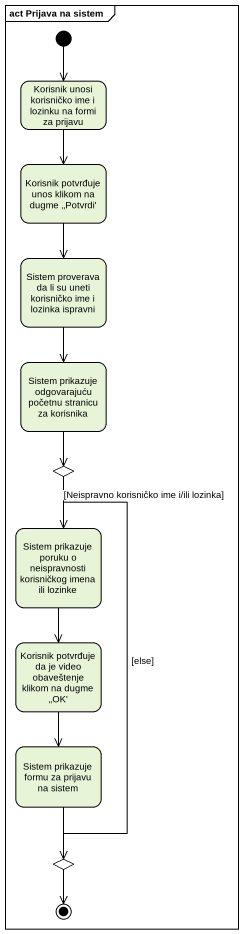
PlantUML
@startuml
mainframe act Prijava na sistem
hide empty description
state "Korisnik unosi korisničko ime i lozinku na formi za prijavu" as Korisnik_unosi_korisničko
state "Korisnik potvrđuje unos klikom na dugme ‚‚Potvrdi'" as Korisnik_potvrđuje_unos
state "Sistem proverava da li su uneti korisničko ime i lozinka ispravni" as Sistem_proverava_da_li_su
state "Sistem prikazuje odgovarajuću početnu stranicu za korisnika" as Sistem_prikazuje
state choice1 <<choice>>
state "Sistem prikazuje poruku o neispravnosti korisničkog imena ili lozinke" as Sistem_prikazuje_poruku_o
state "Korisnik potvrđuje da je video obaveštenje klikom na dugme ‚‚OK'" as Korisnik_potvrđuje_da_je
state "Sistem prikazuje formu za prijavu na sistem" as Sistem_prikazuje_formu_za
state choice2 <<choice>>
[*] --> Korisnik_unosi_korisničko
Korisnik_unosi_korisničko --> Korisnik_potvrđuje_unos
Korisnik_potvrđuje_unos --> Sistem_proverava_da_li_su
Sistem_proverava_da_li_su --> Sistem_prikazuje
Sistem_prikazuje --> choice1
choice1 --> Sistem_prikazuje_poruku_o : [Neispravno korisničko ime i/ili lozinka]
choice1 --> choice2 : [else]
Sistem_prikazuje_poruku_o --> Korisnik_potvrđuje_da_je
Korisnik_potvrđuje_da_je --> Sistem_prikazuje_formu_za
Sistem_prikazuje_formu_za --> choice2
choice2 --> [*]
@enduml
